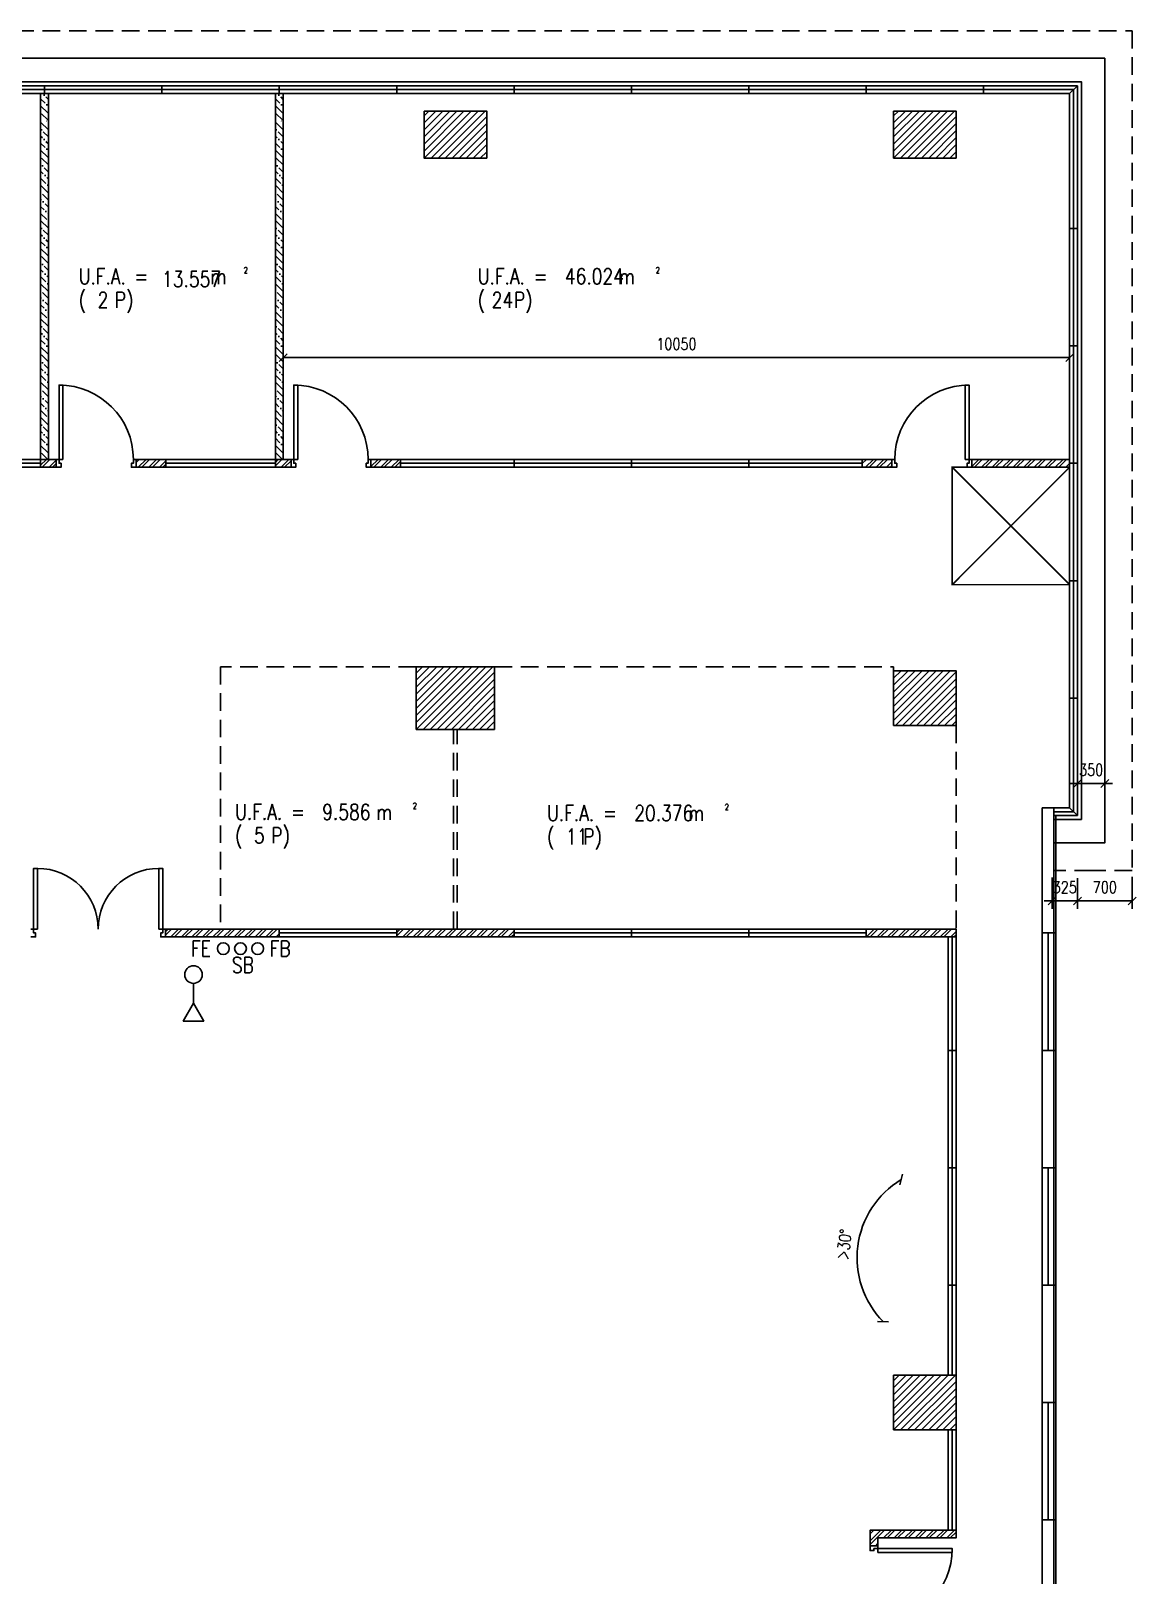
# Model space of a CAD drawing. Header units: millimetres. Extents: x -68474 to 336725, y -113450 to 40976.
# Drawn here: x 322600 to 336725, y -29979 to -10250 of the extents above; entities that cross this region are included whole.
import ezdxf

# ---------------------------------------------------------------- set-up
doc = ezdxf.new("R2010")
doc.units = ezdxf.units.MM
doc.header["$LTSCALE"] = 900
doc.linetypes.add('CYT_152$0$CENTER', pattern=[2, 1.25, -0.25, 0.25, -0.25])
doc.linetypes.add('CYT_152$0$HIDDEN', pattern=[0.375, 0.25, -0.125])
for name, color, linetype in [('CYT_152$0$HATCH', 8, 'Continuous'), ('CYT_152$0$LS-SAFTYSHOWER', 3, 'Continuous'), ('CYT_152$0$REF_LEV147-167$0$RLP315', 1, 'Continuous'), ('CYT_152$0$RLP031', 1, 'Continuous'), ('CYT_152$0$RLP043_N20', 3, 'Continuous'), ('CYT_152$0$RLP061', 8, 'Continuous'), ('CYT_152$0$RLP071-AI-20121112', 3, 'Continuous'), ('CYT_152$0$RLP082_MOE', 240, 'CYT_152$0$CENTER'), ('CYT_152$0$RLP223', 4, 'Continuous'), ('CYT_152$0$RLP223_C', 1, 'Continuous'), ('CYT_152$0$RLP223_H', 8, 'Continuous'), ('CYT_152$0$RLP280', 6, 'Continuous'), ('CYT_152$0$RLP314', 9, 'Continuous'), ('CYT_152$0$RLP315', 1, 'Continuous'), ('CYT_152$0$RLP390_C3', 3, 'Continuous'), ('CYT_152$0$RLP580', 1, 'Continuous')]:
    doc.layers.add(name, color=color, linetype=linetype)
doc.styles.add('CYT_152$0$RLP-SIMPLEX', font='SIMPLEX.shx', dxfattribs={"width": 0.8})
doc.dimstyles.new('CYT_152$0$RLP-SIMPLEX_D100', dxfattribs={"dimscale": 100, "dimtxt": 1.5, "dimasz": 1, "dimexe": 1, "dimexo": 1, "dimgap": 1, "dimtad": 1, "dimdec": 1, "dimdsep": 46, "dimtxsty": 'CYT_152$0$RLP-SIMPLEX', "dimblk": 'CYT_152$0$_Oblique', "dimcen": 1, "dimclrd": 1, "dimclre": 1, "dimclrt": 3, "dimadec": 1, "dimazin": 2, "dimtfac": 1, "dimtdec": 1, "dimtix": 1, "dimtmove": 2, "dimatfit": 1, "dimldrblk": 'CYT_152$0$_Oblique', "dimfxl": 1, "dimtolj": 1, "dimtzin": 0, "dimarcsym": 0})
pattern_1 = [(45, (271025, -42725), (-67.35192, 67.35192), []), (45, (271069.9, -42725), (-67.35192, 67.35192), [])]
pattern_2 = [(45, (271025, -42775), (-67.35192, 67.35192), []), (45, (271069.9, -42775), (-67.35192, 67.35192), [])]
pattern_3 = [(45, (277025, -42775), (-67.35192, 67.35192), []), (45, (277069.9, -42775), (-67.35192, 67.35192), [])]
pattern_4 = [(45, (270625, -29605), (-67.35192, 67.35192), []), (45, (270669.9, -29605), (-67.35192, 67.35192), [])]

# ---------------------------------------------------------------- blocks, each defined once
blk = doc.blocks.new('CYT_152$0$1')
at = {"layer": 'CYT_152$0$LS-SAFTYSHOWER'}
blk.add_lwpolyline([(0, 0), (131, 227), (-131, 227)], close=True, dxfattribs=at)
blk.add_lwpolyline([(0, 0), (0, -255)], dxfattribs=at)
blk.add_circle((0, -367), 112, dxfattribs=at)
blk = doc.blocks.new('CYT_152$0$_Oblique')
at = {"color": 0, "linetype": 'ByBlock', "lineweight": -2}
blk.add_line((-0.5, -0.5), (0.5, 0.5), dxfattribs=at)
blk = doc.blocks.new('*D327')
at = {"layer": 'CYT_152$0$RLP031', "color": 1, "lineweight": -2, "transparency": 16777216}
for p, q in [((335975, -21075), (335975, -21466)), ((336675, -21058), (336675, -21466)), ((335975, -21366), (336675, -21366))]:
    blk.add_line(p, q, dxfattribs=at)
at = {"layer": 'CYT_152$0$RLP031', "color": 1, "lineweight": -2, "transparency": 16777216, "xscale": 100, "yscale": 100, "zscale": 100, "rotation": 180}
blk.add_blockref('CYT_152$0$_Oblique', (335975, -21366), dxfattribs=at)
at = {"layer": 'CYT_152$0$RLP031', "color": 1, "lineweight": -2, "transparency": 16777216, "xscale": 100, "yscale": 100, "zscale": 100}
blk.add_blockref('CYT_152$0$_Oblique', (336675, -21366), dxfattribs=at)
at = {"layer": 'CYT_152$0$RLP031', "color": 3, "transparency": 16777216, "insert": (336325, -21191), "char_height": 150, "attachment_point": 5, "style": 'CYT_152$0$RLP-SIMPLEX'}
blk.add_mtext('\\A1;700', dxfattribs=at)
blk = doc.blocks.new('*D329')
at = {"layer": 'CYT_152$0$RLP031', "color": 1, "lineweight": -2, "transparency": 16777216}
for p, q in [((335650, -21067), (335650, -21466)), ((335975, -21075), (335975, -21466)), ((335650, -21366), (335550, -21366)), ((335975, -21366), (335650, -21366)), ((335975, -21366), (336075, -21366))]:
    blk.add_line(p, q, dxfattribs=at)
at = {"layer": 'CYT_152$0$RLP031', "color": 1, "lineweight": -2, "transparency": 16777216, "xscale": 100, "yscale": 100, "zscale": 100}
blk.add_blockref('CYT_152$0$_Oblique', (335650, -21366), dxfattribs=at)
at = {"layer": 'CYT_152$0$RLP031', "color": 1, "lineweight": -2, "transparency": 16777216, "xscale": 100, "yscale": 100, "zscale": 100, "rotation": 180}
blk.add_blockref('CYT_152$0$_Oblique', (335975, -21366), dxfattribs=at)
at = {"layer": 'CYT_152$0$RLP031', "color": 3, "transparency": 16777216, "insert": (335813, -21191), "char_height": 150, "attachment_point": 5, "style": 'CYT_152$0$RLP-SIMPLEX'}
blk.add_mtext('\\A1;325', dxfattribs=at)
blk = doc.blocks.new('*D330')
at = {"layer": 'CYT_152$0$RLP031', "color": 1, "lineweight": -2, "transparency": 16777216}
for p, q in [((335975, -19575), (335975, -19966)), ((336325, -19566), (336325, -19966)), ((335975, -19866), (335875, -19866)), ((335975, -19866), (336325, -19866)), ((336325, -19866), (336425, -19866))]:
    blk.add_line(p, q, dxfattribs=at)
at = {"layer": 'CYT_152$0$RLP031', "color": 1, "lineweight": -2, "transparency": 16777216, "xscale": 100, "yscale": 100, "zscale": 100}
blk.add_blockref('CYT_152$0$_Oblique', (335975, -19866), dxfattribs=at)
at = {"layer": 'CYT_152$0$RLP031', "color": 1, "lineweight": -2, "transparency": 16777216, "xscale": 100, "yscale": 100, "zscale": 100, "rotation": 180}
blk.add_blockref('CYT_152$0$_Oblique', (336325, -19866), dxfattribs=at)
at = {"layer": 'CYT_152$0$RLP031', "color": 3, "transparency": 16777216, "insert": (336150, -19691), "char_height": 150, "attachment_point": 5, "style": 'CYT_152$0$RLP-SIMPLEX'}
blk.add_mtext('\\A1;350', dxfattribs=at)
blk = doc.blocks.new('*D334')
at = {"layer": 'CYT_152$0$RLP031', "color": 1, "lineweight": -2, "transparency": 16777216}
for p, q in [((325825, -14725), (325825, -14325)), ((335875, -14725), (335875, -14325)), ((335875, -14425), (325825, -14425))]:
    blk.add_line(p, q, dxfattribs=at)
at = {"layer": 'CYT_152$0$RLP031', "color": 1, "lineweight": -2, "transparency": 16777216, "xscale": 100, "yscale": 100, "zscale": 100, "rotation": 180}
blk.add_blockref('CYT_152$0$_Oblique', (325825, -14425), dxfattribs=at)
at = {"layer": 'CYT_152$0$RLP031', "color": 1, "lineweight": -2, "transparency": 16777216, "xscale": 100, "yscale": 100, "zscale": 100}
blk.add_blockref('CYT_152$0$_Oblique', (335875, -14425), dxfattribs=at)
at = {"layer": 'CYT_152$0$RLP031', "color": 3, "transparency": 16777216, "insert": (330850, -14250), "char_height": 150, "attachment_point": 5, "style": 'CYT_152$0$RLP-SIMPLEX'}
blk.add_mtext('\\A1;10050', dxfattribs=at)
blk = doc.blocks.new('*D335')
at = {"layer": 'CYT_152$0$RLP031', "color": 1, "lineweight": -2, "transparency": 16777216}
blk.add_arc((334325, -25925), 1167, 121.1205, 224.3524, dxfattribs=at)
at = {"layer": 'CYT_152$0$RLP031', "color": 1, "lineweight": -2, "transparency": 16777216, "xscale": 100, "yscale": 100, "zscale": 100}
for p, rotation in [((333722, -24926), 31.12053080806547), ((333490, -26741), 314.3523500678148)]:
    blk.add_blockref('CYT_152$0$_Oblique', p, dxfattribs=dict(at, rotation=rotation))
at = {"layer": 'CYT_152$0$RLP031', "color": 3, "transparency": 16777216, "insert": (332994, -25755), "char_height": 150, "attachment_point": 5, "rotation": 82.7364, "style": 'CYT_152$0$RLP-SIMPLEX'}
blk.add_mtext('\\A1;>30%%D', dxfattribs=at)
blk = doc.blocks.new('*D338')
at = {"layer": 'CYT_152$0$RLP031', "color": 1, "lineweight": -2, "transparency": 16777216}
blk.add_arc((334325, -25925), 1167, 121.1205, 224.3524, dxfattribs=at)
at = {"layer": 'CYT_152$0$RLP031', "color": 1, "lineweight": -2, "transparency": 16777216, "xscale": 100, "yscale": 100, "zscale": 100}
for p, rotation in [((333722, -24926), 31.12053080806547), ((333490, -26741), 314.3523500678148)]:
    blk.add_blockref('CYT_152$0$_Oblique', p, dxfattribs=dict(at, rotation=rotation))
at = {"layer": 'CYT_152$0$RLP031', "color": 3, "transparency": 16777216, "insert": (332994, -25755), "char_height": 150, "attachment_point": 5, "rotation": 82.7364, "style": 'CYT_152$0$RLP-SIMPLEX'}
blk.add_mtext('\\A1;>30%%D', dxfattribs=at)
blk = doc.blocks.new('CYT_152$0$ED900L')
blk.add_lwpolyline([(85, 100), (35, 100), (35, 1050), (85, 1050)], close=True)
for points in [[(0, 0), (60, 0), (60, 50), (35, 50), (35, 100), (0, 100)], [(1020, 0), (960, 0), (960, 50), (985, 50), (985, 100), (1020, 100)]]:
    blk.add_lwpolyline(points)
blk.add_arc((35, 100), 950, 0, 90)
blk = doc.blocks.new('CYT_152$0$ED1600D')
for points in [[(-1575, 100), (-1625, 100), (-1625, 875), (-1575, 875)], [(-25, 100), (25, 100), (25, 875), (-25, 875)]]:
    blk.add_lwpolyline(points, close=True)
for points in [[(-1660, 0), (-1600, 0), (-1600, 50), (-1625, 50), (-1625, 100), (-1660, 100)], [(60, 0), (0, 0), (0, 50), (25, 50), (25, 100), (60, 100)]]:
    blk.add_lwpolyline(points)
for centre, start, end in [((-1575, 100), 0, 90), ((-25, 100), 90, 180)]:
    blk.add_arc(centre, 775, start, end)
blk = doc.blocks.new('CYT_152$0$REF_LEV147-167$0$ED900L')
blk.add_lwpolyline([(85, 100), (35, 100), (35, 1050), (85, 1050)], close=True)
for points in [[(0, 0), (60, 0), (60, 50), (35, 50), (35, 100), (0, 100)], [(1020, 0), (960, 0), (960, 50), (985, 50), (985, 100), (1020, 100)]]:
    blk.add_lwpolyline(points)
blk.add_arc((35, 100), 950, 0, 90)
blk = doc.blocks.new('CYT_152')
at = {"layer": 'CYT_152$0$HATCH'}
h = blk.add_hatch(dxfattribs=at)
h.set_pattern_fill('ANSI31', color=256, scale=20, style=0)
h.set_pattern_definition([(45, (327625, -11875), (-44.9013, 44.9013), [])])
h.paths.add_polyline_path([(327625, -11275), (327625, -11875), (328425, -11875), (328425, -11275)])
h = blk.add_hatch(dxfattribs=at)
h.set_pattern_fill('ANSI31', color=256, scale=20, style=0)
h.set_pattern_definition([(45, (333625, -11875), (-44.9013, 44.9013), [])])
h.paths.add_polyline_path([(333625, -11275), (333625, -11875), (334425, -11875), (334425, -11275)])
h = blk.add_hatch(dxfattribs=at)
h.set_pattern_fill('ANSI31', color=256, scale=20, style=0)
h.set_pattern_definition([(45, (327525, -19175), (-44.9013, 44.9013), [])])
h.paths.add_polyline_path([(327525, -19175), (328525, -19175), (328525, -18375), (327525, -18375)])
h = blk.add_hatch(dxfattribs=at)
h.set_pattern_fill('ANSI31', color=256, scale=20, style=0)
h.set_pattern_definition([(45, (271025, -42775), (-44.90128, 44.90128), [])])
h.paths.add_polyline_path([(333625, -19125), (334425, -19125), (334425, -18425), (333625, -18425)])
h = blk.add_hatch(dxfattribs=at)
h.set_pattern_fill('ANSI31', color=256, scale=20, style=0)
h.set_pattern_definition([(45, (333625, -28125), (-44.9013, 44.9013), [])])
h.paths.add_polyline_path([(333625, -28125), (334425, -28125), (334425, -27425), (333625, -27425)])
at = {"layer": 'CYT_152$0$RLP061'}
h = blk.add_hatch(dxfattribs=at)
h.set_pattern_fill('ANSI36', color=1, scale=20, angle=90, style=0)
h.set_pattern_definition([(135, (322725, -15725), (-123.4785, 33.676), [158.75, -31.75, 0, -31.75])])
h.paths.add_polyline_path([(322725, -15725), (322825, -15725), (322825, -11400), (322725, -11400)])
h = blk.add_hatch(dxfattribs=at)
h.set_pattern_fill('ANSI36', color=1, scale=20, angle=90, style=0)
h.set_pattern_definition([(135, (325725, -15725), (-123.4785, 33.676), [158.75, -31.75, 0, -31.75])])
h.paths.add_polyline_path([(325725, -15725), (325825, -15725), (325825, -11400), (325725, -11400)])
at = {"layer": 'CYT_152$0$RLP223_H'}
h = blk.add_hatch(dxfattribs=at)
h.set_pattern_fill('ANSI36', color=1, scale=20, angle=90, style=0)
h.set_pattern_definition([(135, (322725, -11386.34), (-123.479, 33.676), [158.75, -31.75, 0, -31.75])])
h.paths.add_polyline_path([(322725, -11050), (322825, -11050), (322825, -11386.34), (322725, -11386.34)])
h = blk.add_hatch(dxfattribs=at)
h.set_pattern_fill('ANSI36', color=1, scale=20, angle=90, style=0)
h.set_pattern_definition([(135, (325725, -11386.34), (-123.479, 33.676), [158.75, -31.75, 0, -31.75])])
h.paths.add_polyline_path([(325725, -11050), (325825, -11050), (325825, -11386.34), (325725, -11386.34)])
h = blk.add_hatch(dxfattribs=at)
h.set_pattern_fill('ANSI32', color=256, scale=10, style=0)
h.set_pattern_definition(pattern_3)
h.paths.add_polyline_path([(322925, -15725), (322725, -15725), (322725, -15825), (322925, -15825)])
h = blk.add_hatch(dxfattribs=at)
h.set_pattern_fill('ANSI32', color=256, scale=10, style=0)
h.set_pattern_definition(pattern_2)
h.paths.add_polyline_path([(323945, -15725), (323945, -15825), (324325, -15825), (324325, -15725)])
h = blk.add_hatch(dxfattribs=at)
h.set_pattern_fill('ANSI32', color=256, scale=10, style=0)
h.set_pattern_definition(pattern_3)
h.paths.add_polyline_path([(325925, -15725), (325725, -15725), (325725, -15825), (325925, -15825)])
h = blk.add_hatch(dxfattribs=at)
h.set_pattern_fill('ANSI32', color=256, scale=10, style=0)
h.set_pattern_definition(pattern_2)
h.paths.add_polyline_path([(327325, -15825), (327325, -15725), (326945, -15725), (326945, -15825)])
h = blk.add_hatch(dxfattribs=at)
h.set_pattern_fill('ANSI32', color=256, scale=10, style=0)
h.set_pattern_definition(pattern_2)
h.paths.add_polyline_path([(333605, -15825), (333605, -15725), (333225, -15725), (333225, -15825)])
h = blk.add_hatch(dxfattribs=at)
h.set_pattern_fill('ANSI32', color=256, scale=10, style=0)
h.set_pattern_definition(pattern_2)
h.paths.add_polyline_path([(335875, -15725), (334625, -15725), (334625, -15825), (335875, -15825)])
h = blk.add_hatch(dxfattribs=at)
h.set_pattern_fill('ANSI32', color=256, scale=10, style=0)
h.set_pattern_definition(pattern_1)
h.paths.add_polyline_path([(324320, -21725), (324320, -21825), (325775, -21825), (325775, -21725)])
h = blk.add_hatch(dxfattribs=at)
h.set_pattern_fill('ANSI32', color=256, scale=10, style=0)
h.set_pattern_definition(pattern_1)
h.paths.add_polyline_path([(327275, -21825), (328775, -21825), (328775, -21725), (327275, -21725)])
h = blk.add_hatch(dxfattribs=at)
h.set_pattern_fill('ANSI32', color=256, scale=10, style=0)
h.set_pattern_definition(pattern_1)
h.paths.add_polyline_path([(333275, -21725), (333275, -21825), (334025, -21825), (334025, -21725)])
h.paths.add_polyline_path([(334425, -21825), (334425, -21725), (334025, -21725), (334025, -21825)])
h = blk.add_hatch(dxfattribs=at)
h.set_pattern_fill('ANSI32', color=256, scale=10, style=0)
h.set_pattern_definition(pattern_4)
h.paths.add_polyline_path([(333325, -29405), (334025, -29405), (334025, -29505), (333425, -29505), (333425, -29605), (333325, -29605)])
h = blk.add_hatch(dxfattribs=at)
h.set_pattern_fill('ANSI32', color=256, scale=10, style=0)
h.set_pattern_definition(pattern_4)
h.paths.add_polyline_path([(334025, -29405), (334425, -29405), (334425, -29505), (334025, -29505)])
at = {"layer": 'CYT_152$0$RLP082_MOE', "color": 1, "linetype": 'CYT_152$0$HIDDEN', "const_width": 20}
for points in [[(335875, -15825), (334375, -17325)], [(335875, -17325), (334375, -15825)]]:
    blk.add_lwpolyline(points, dxfattribs=at)
blk.add_lwpolyline([(334375, -15825), (335875, -15825), (335875, -17325), (334375, -17325)], close=True, dxfattribs=at)
at = {"layer": 'CYT_152$0$RLP223'}
for p, q in [((322725, -15825), (322725, -11400)), ((322825, -11400), (322825, -15725)), ((325725, -15825), (325725, -11400)), ((325825, -15725), (325825, -11400)), ((322725, -15725), (322925, -15725)), ((322925, -15825), (322925, -15725)), ((323945, -15825), (323945, -15725)), ((323945, -15725), (324325, -15725)), ((325725, -15725), (325925, -15725)), ((325925, -15825), (325925, -15725)), ((326945, -15725), (327325, -15725)), ((326945, -15825), (326945, -15725)), ((333605, -15825), (333605, -15725)), ((334625, -15825), (334625, -15725)), ((335525, -15725), (335875, -15725)), ((322725, -15825), (322925, -15825)), ((323945, -15825), (324325, -15825)), ((325725, -15825), (325925, -15825)), ((326945, -15825), (327325, -15825)), ((335525, -15825), (335875, -15825)), ((335525, -20177), (335525, -21775)), ((335525, -20177), (335675, -20177)), ((335675, -20177), (335675, -21775)), ((333275, -21725), (334425, -21725)), ((333275, -21825), (334425, -21825)), ((334425, -21725), (334425, -21825)), ((335675, -21775), (335525, -21775)), ((335525, -23275), (335525, -24775)), ((335675, -23275), (335525, -23275)), ((335675, -23275), (335675, -24775)), ((335675, -24775), (335525, -24775)), ((335525, -26275), (335525, -27775)), ((335675, -26275), (335525, -26275)), ((335675, -26275), (335675, -27775)), ((335675, -27775), (335525, -27775)), ((335525, -29275), (335525, -30775)), ((335675, -29275), (335525, -29275)), ((335675, -29275), (335675, -30775))]:
    blk.add_line(p, q, dxfattribs=at)
for points in [[(322725, -11400), (322725, -11050), (322825, -11050), (322825, -11400)], [(325725, -11400), (325725, -11050), (325825, -11050), (325825, -11400)], [(324325, -15725), (324325, -15825)], [(327325, -15725), (327325, -15825)], [(333225, -15725), (333225, -15825)], [(333225, -15725), (333605, -15725)], [(334625, -15725), (335875, -15725)], [(333225, -15825), (333605, -15825)], [(334625, -15825), (335875, -15825)], [(333275, -21725), (333275, -21825)], [(333425, -29605), (333325, -29605), (333325, -29405), (334425, -29405), (334425, -29505), (333425, -29505), (333425, -29605)]]:
    blk.add_lwpolyline(points, dxfattribs=at)
at = {"layer": 'CYT_152$0$RLP223', "color": 8, "linetype": 'CYT_152$0$HIDDEN'}
for points in [[(327525, -18375), (325025, -18375), (325025, -21725), (328000, -21725), (328000, -19175), (327525, -19175), (327525, -18375), (327525, -18375), (327525, -18375)], [(333625, -18425), (333625, -19125), (334425, -19125), (334425, -21725), (328050, -21725), (328050, -19175), (328525, -19175), (328525, -18375), (328525, -18375), (328525, -18375), (333625, -18375), (333625, -18425), (333625, -18425)]]:
    blk.add_lwpolyline(points, dxfattribs=at)
at = {"layer": 'CYT_152$0$RLP223'}
for points in [[(324320, -21725), (325775, -21725), (325775, -21825), (324320, -21825)], [(327275, -21825), (328775, -21825), (328775, -21725), (327275, -21725)]]:
    blk.add_lwpolyline(points, close=True, dxfattribs=at)
at = {"layer": 'CYT_152$0$RLP223_C', "linetype": 'CYT_152$0$HIDDEN'}
blk.add_lwpolyline([(336162.5, -20975), (335675, -20975), (335675, -20325), (336025, -20325), (336025, -10900), (309225, -10900), (309225, -12550), (308575, -12375.83), (308575, -10250), (336675, -10250), (336675, -20975)], close=True, dxfattribs=at)
at = {"layer": 'CYT_152$0$RLP223_C'}
for points in [[(308925, -10600), (308925, -12469.62), (309225, -12550), (309225, -10900), (336025, -10900), (336025, -20325), (335675, -20325), (335675, -20625), (336325, -20625), (336325, -10600), (336325, -10600), (308925, -10600)], [(335700, -21775), (335700, -23275)], [(335700, -24775), (335700, -26275)], [(335700, -27775), (335700, -29275)]]:
    blk.add_lwpolyline(points, dxfattribs=at)
at = {"layer": 'CYT_152$0$RLP280'}
for points in [[(327625, -11275), (327625, -11875), (328425, -11875), (328425, -11275)], [(333625, -11275), (333625, -11875), (334425, -11875), (334425, -11275)], [(327525, -19175), (328525, -19175), (328525, -18375), (327525, -18375)], [(333625, -19125), (334425, -19125), (334425, -18425), (333625, -18425)], [(333625, -28125), (334425, -28125), (334425, -27425), (333625, -27425)]]:
    blk.add_lwpolyline(points, close=True, dxfattribs=at)
at = {"layer": 'CYT_152$0$RLP314'}
for p, q in [((335975, -10950), (309275, -10950)), ((335925, -11000), (309325, -11000)), ((322775, -11050), (322775, -10950)), ((324275, -11050), (324275, -10950)), ((325775, -11050), (325775, -10950)), ((327275, -11050), (327275, -10950)), ((328775, -11050), (328775, -10950)), ((330275, -11050), (330275, -10950)), ((331775, -11050), (331775, -10950)), ((333275, -11050), (333275, -10950)), ((334775, -11050), (334775, -10950)), ((335875, -11050), (335975, -10950)), ((335925, -20227), (335925, -11000)), ((335975, -20275), (335975, -10950)), ((335875, -11050), (309375, -11050)), ((335875, -20177), (335875, -11050)), ((335975, -12775), (335875, -12775)), ((335975, -14275), (335875, -14275)), ((322725, -15725), (321325, -15725)), ((322725, -15775), (321325, -15775)), ((325725, -15725), (324325, -15725)), ((325725, -15775), (324325, -15775)), ((333225, -15725), (327325, -15725)), ((333225, -15775), (327325, -15775)), ((335975, -15775), (335875, -15775)), ((322725, -15825), (321325, -15825)), ((325725, -15825), (324325, -15825)), ((333225, -15825), (327325, -15825)), ((335975, -17275), (335875, -17275)), ((335975, -18775), (335875, -18775)), ((335975, -18775), (335875, -18775)), ((335675, -20177), (335875, -20177)), ((335675, -20227), (335926.02, -20227)), ((335675, -20275), (335975, -20275)), ((335875, -20177), (335975, -20275)), ((330275, -21725), (330275, -21825)), ((331775, -21725), (331775, -21825))]:
    blk.add_line(p, q, dxfattribs=at)
for points in [[(328775, -15725), (328775, -15825)], [(330275, -15725), (330275, -15825)], [(331775, -15725), (331775, -15825)], [(327275, -21725), (325775, -21725)], [(325775, -21775), (327275, -21775)], [(325775, -21825), (327275, -21825)], [(333275, -21725), (328775, -21725)], [(328775, -21775), (333275, -21775)], [(328775, -21825), (333275, -21825)], [(334325, -27425), (334325, -21825)], [(334375, -21825), (334375, -27425)], [(334425, -27425), (334425, -21825)], [(335525, -21775), (335525, -23275)], [(335600, -21775), (335600, -23275)], [(335675, -21775), (335675, -23275)], [(334325, -23275), (334425, -23275)], [(334325, -24775), (334425, -24775)], [(335525, -24775), (335525, -26275)], [(335600, -24775), (335600, -26275)], [(335675, -24775), (335675, -26275)], [(334325, -26275), (334425, -26275)], [(335525, -27775), (335525, -29275)], [(335600, -27775), (335600, -29275)], [(335675, -27775), (335675, -29275)], [(334325, -29405), (334325, -28125)], [(334375, -29405), (334375, -28125)], [(334425, -29405), (334425, -28125)]]:
    blk.add_lwpolyline(points, dxfattribs=at)
at = {"layer": 'CYT_152$0$RLP390_C3'}
for p, q in [((335700, -20275), (335700, -21775)), ((335675, -21775), (335700, -21775)), ((335675, -23275), (335700, -23275)), ((335700, -23275), (335700, -24775)), ((335675, -24775), (335700, -24775)), ((335675, -26275), (335700, -26275)), ((335700, -26275), (335700, -27775)), ((335675, -27775), (335700, -27775)), ((335675, -29275), (335700, -29275)), ((335700, -29275), (335700, -30775))]:
    blk.add_line(p, q, dxfattribs=at)
at = {"layer": 'CYT_152$0$RLP580'}
for centre in [(325058.89, -21975), (325278.89, -21975), (325498.89, -21975)]:
    blk.add_circle(centre, 75, dxfattribs=at)
at = {"layer": 'CYT_152$0$REF_LEV147-167$0$RLP315', "extrusion": (0, 0, -1), "xscale": -1, "zscale": -1, "rotation": 90}
blk.add_blockref('CYT_152$0$REF_LEV147-167$0$ED900L', (-333325, -29605), dxfattribs=at)
at = {"layer": 'CYT_152$0$RLP071-AI-20121112', "xscale": -1, "rotation": 180}
blk.add_blockref('CYT_152$0$1', (324678.3, -22673.85), dxfattribs=at)
at = {"layer": 'CYT_152$0$RLP315'}
for name, p in [('CYT_152$0$ED900L', (322925, -15825)), ('CYT_152$0$ED900L', (325925, -15825)), ('CYT_152$0$ED1600D', (324260, -21825))]:
    blk.add_blockref(name, p, dxfattribs=at)
at = {"layer": 'CYT_152$0$RLP315', "xscale": -1}
blk.add_blockref('CYT_152$0$ED900L', (334625, -15825), dxfattribs=at)
at = {"layer": 'CYT_152$0$RLP043_N20', "style": 'CYT_152$0$RLP-SIMPLEX', "width": 0.8}
for s, height, p in [('U.F.A. =      m', 200, (323210.94, -13486.44)), ('13.557', 200, (324276.97, -13521.88)), ('2', 75, (325320.84, -13344.29)), ('U.F.A. =       m', 200, (328310.94, -13486.44)), ('46.024', 200, (329424.99, -13486.44)), ('2', 75, (330586.11, -13344.29)), ('(   P)', 200, (323210.94, -13786.44)), ('2', 200, (323453.06, -13786.44)), ('(   P)', 200, (328310.94, -13786.44)), ('24', 200, (328489.23, -13786.44)), ('2', 75, (327480.76, -20187.12)), ('U.F.A. =       m', 200, (325209.7, -20329.27)), ('9.586', 200, (326323.75, -20329.27)), ('U.F.A. =       m', 200, (329197.5, -20343.74)), ('20.376', 200, (330311.55, -20343.74)), ('2', 75, (331468.57, -20201.59)), ('(   P)', 200, (325209.7, -20629.27)), ('5', 200, (325451.82, -20629.27)), ('(   P)', 200, (329197.5, -20643.74)), ('11', 200, (329439.62, -20643.74))]:
    blk.add_text(s, height=height, dxfattribs=at).set_placement(p)
at = {"layer": 'CYT_152$0$RLP580', "style": 'CYT_152$0$RLP-SIMPLEX', "width": 0.8}
for s, p in [('FE', (324646.63, -22073.72)), ('FB', (325652.66, -22073.72)), ('SB', (325168.91, -22284.71))]:
    blk.add_text(s, height=200, dxfattribs=at).set_placement(p)
at = {"layer": 'CYT_152$0$RLP031'}
for base, p1, p2, picture, middle in [((325825, -14425), (335875, -14825), (325825, -14825), '*D334', (330850, -14250)), ((335650, -21366.36), (335975, -20975), (335650, -20966.98), '*D329', (335812.5, -21191.36))]:
    dim = blk.add_linear_dim(base=base, p1=p1, p2=p2, angle=180, dimstyle='CYT_152$0$RLP-SIMPLEX_D100', dxfattribs=at)
    dim.commit()
    dim.dimension.update_dxf_attribs({"geometry": picture, "text_midpoint": middle})
for base, p1, p2, picture, middle in [((336325, -19866.13), (335975, -19474.77), (336325, -19466.13), '*D330', (336150, -19691.13)), ((336675, -21366.36), (335975, -20975), (336675, -20957.72), '*D327', (336325, -21191.36))]:
    dim = blk.add_linear_dim(base=base, p1=p1, p2=p2, dimstyle='CYT_152$0$RLP-SIMPLEX_D100', dxfattribs=at)
    dim.commit()
    dim.dimension.update_dxf_attribs({"geometry": picture, "text_midpoint": middle})
for picture in ['*D335', '*D338']:
    dim = blk.add_angular_dim_2l(base=(333262.64, -25441.59), line1=((334324.97, -25925.05), (330898.42, -29275)), line2=((334324.97, -25925), (332513.79, -22925)), text='>30%%D', dimstyle='CYT_152$0$RLP-SIMPLEX_D100', dxfattribs=at)
    dim.commit()
    dim.dimension.update_dxf_attribs({"geometry": picture, "text_midpoint": (332993.58, -25755.33)})

msp = doc.modelspace()

# ---------------------------------------------------------------- block references
msp.add_blockref('CYT_152', (0, 0))

doc.saveas('drawing.dxf')
